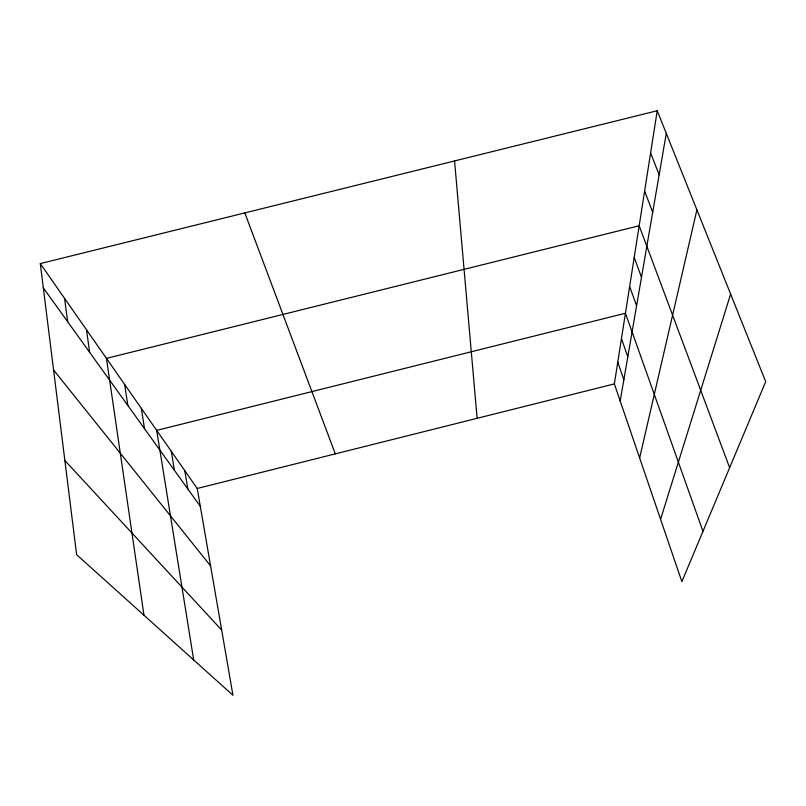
<?xml version="1.0" encoding="UTF-8"?>
<svg xmlns="http://www.w3.org/2000/svg" width="806" height="806" viewBox="0 0 806 806"><rect width="100%" height="100%" fill="white"/><g stroke="black" fill="none" stroke-linecap="round" stroke-linejoin="round"><path stroke-width="1.21" d="M657.222 110.744L765.7 381.671L681.866 581.66L614.353 383.918L657.222 110.744L40.3 263.582L76.62 554.669L232.944 695.256L197.218 488.476L40.3 263.582M620.187 401.005L666.28 133.373M639.632 457.969L696.898 209.852M660.588 519.336L730.629 294.079M197.218 488.476L614.353 383.918M64.873 460.508L221.68 630.06M53.579 370.004L210.598 565.893M43.333 287.873L200.301 506.339M650.603 152.898L659.147 174.781M644.619 191.052L652.699 212.23M244.812 212.915L335.296 453.869M729.642 467.692L639.168 225.751L106.452 358.388L143.962 615.23M634.201 257.446L641.485 277.314M629.637 286.513L636.589 305.766M702.963 531.345L625.446 313.252L156.696 430.394L193.692 659.953M621.456 338.671L627.803 356.796M617.769 362.156L623.854 379.747M184.745 470.593L187.858 489.02M171.275 451.289L174.418 470.311M141.342 408.4L144.526 428.711M124.658 384.482L127.842 405.489M86.504 329.805L89.657 352.343M64.561 298.351L67.664 321.745M454.564 160.948L477.122 418.314"/></g></svg>
